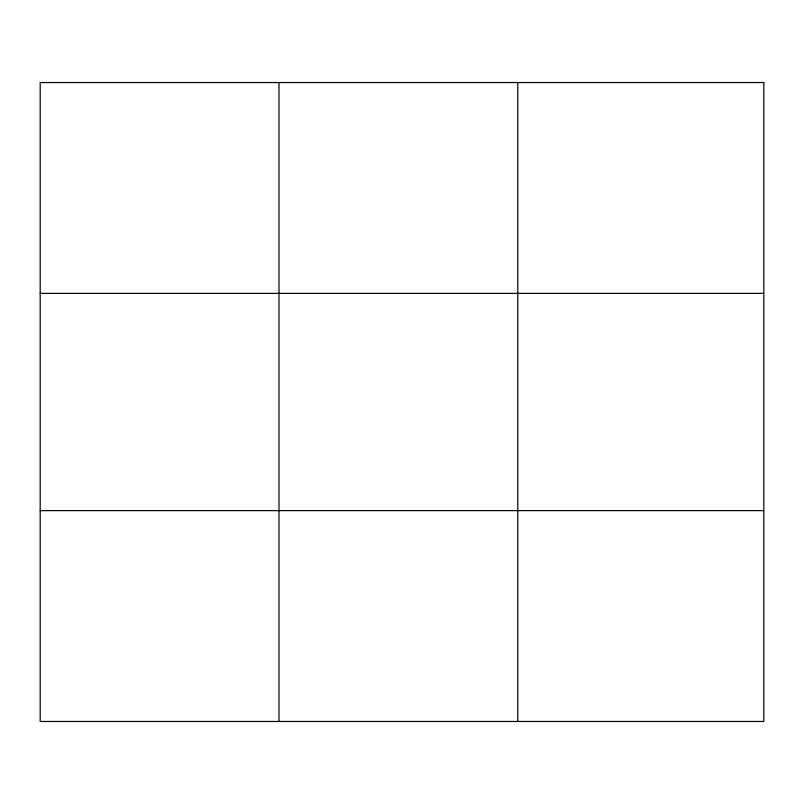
<?xml version="1.0" encoding="UTF-8"?>
<svg xmlns="http://www.w3.org/2000/svg" width="804" height="804" viewBox="0 0 804 804"><rect width="100%" height="100%" fill="white"/><g stroke="black" fill="none" stroke-linecap="round" stroke-linejoin="round"><path stroke-width="1.21" d="M278.988 721.469L278.988 82.531M517.776 721.469L517.776 82.531M40.2 293.38L763.8 293.38M40.2 510.62L763.8 510.62M763.8 82.531L763.8 721.469L40.2 721.469L40.2 82.531L763.8 82.531"/></g></svg>
